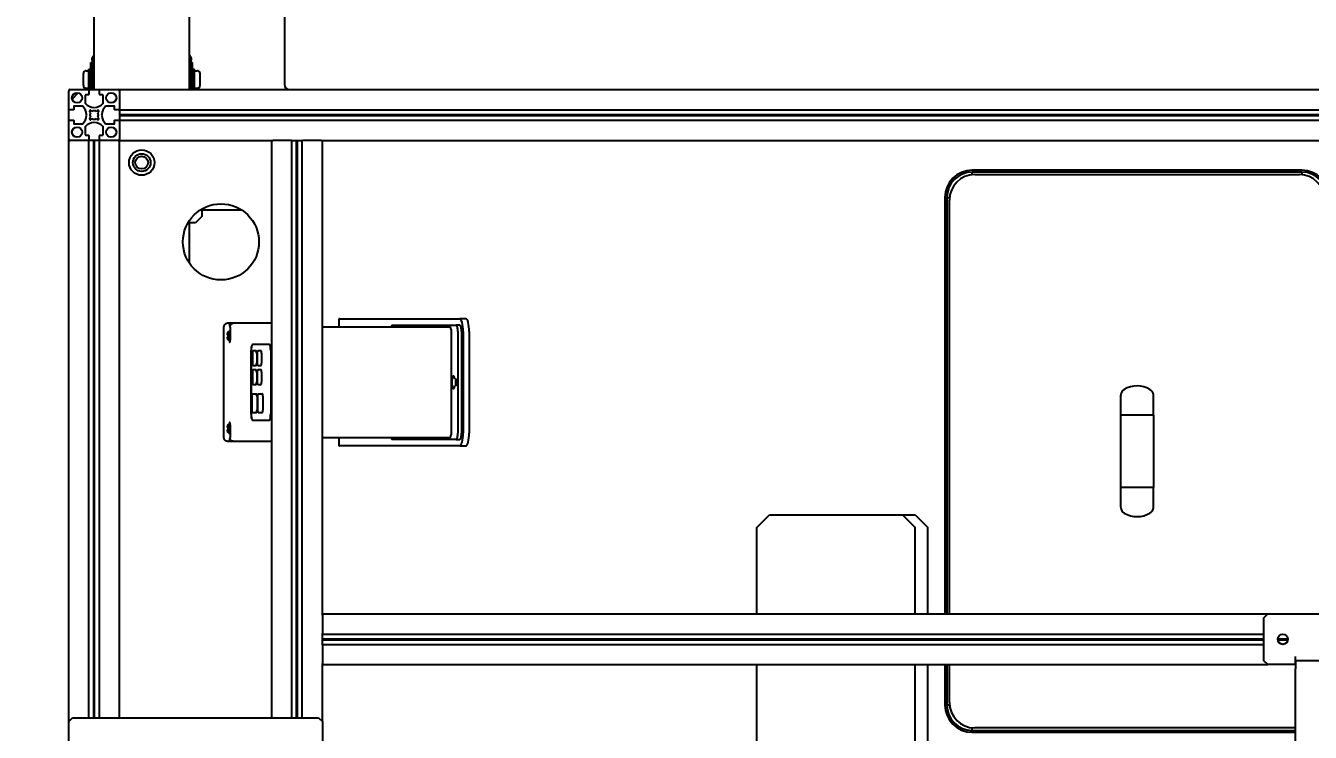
# Model space of a CAD drawing. Header units: millimetres. Extents: x 0 to 7722, y 0 to 5460.
# Drawn here: x 966 to 1980, y 4022 to 4579 of the extents above; entities that cross this region are included whole.
import ezdxf

# ---------------------------------------------------------------- set-up
doc = ezdxf.new("R2010")
doc.units = ezdxf.units.MM
doc.header["$LTSCALE"] = 5
doc.layers.get('0').update_dxf_attribs({"linetype": 'CONTINUOUS'})
doc.layers.get('Defpoints').update_dxf_attribs({"linetype": 'CONTINUOUS'})
doc.styles.add('DIM', font='romans.shx', dxfattribs={"width": 0.85})
doc.dimstyles.new('KOCPSM$0', dxfattribs={"dimtxt": 3, "dimasz": 2.5, "dimexe": 0.8, "dimexo": 0.8, "dimgap": 0.8, "dimtad": 1, "dimdsep": 46, "dimtxsty": 'DIM', "dimblk": 'CLOSEDBLANK', "dimcen": 0, "dimclrd": 4, "dimclre": 4, "dimclrt": 7, "dimazin": 2, "dimtfac": 1, "dimtmove": 0, "dimatfit": 3, "dimldrblk": 'CLOSEDBLANK', "dimfxl": 1, "dimarcsym": 0})

# ---------------------------------------------------------------- blocks, each defined once
blk = doc.blocks.new('_ClosedBlank')
at = {"color": 0, "linetype": 'ByBlock', "lineweight": -2}
for p, q in [((-1, 0.167), (0, 0)), ((-1, 0.167), (-1, -0.167)), ((0, 0), (-1, -0.167))]:
    blk.add_line(p, q, dxfattribs=at)
blk = doc.blocks.new('*D10')
at = {"color": 4, "linetype": 'ByBlock', "lineweight": -2, "transparency": 16777216}
for p, q in [((605.4, 4029.2), (605.4, 5055)), ((2190.4, 4539.5), (2190.4, 5055)), ((642.9, 5043), (2152.9, 5043))]:
    blk.add_line(p, q, dxfattribs=at)
at = {"layer": 'Defpoints', "color": 0, "transparency": 16777216}
for p in [(2190.4, 5043), (2190.4, 4527.5), (605.4, 4017.2)]:
    blk.add_point(p, dxfattribs=at)
at = {"color": 4, "lineweight": -2, "transparency": 16777216, "xscale": 37.5, "yscale": 37.5, "zscale": 37.5, "rotation": 180}
blk.add_blockref('_ClosedBlank', (605.4, 5043), dxfattribs=at)
at = {"color": 4, "lineweight": -2, "transparency": 16777216, "xscale": 37.5, "yscale": 37.5, "zscale": 37.5}
blk.add_blockref('_ClosedBlank', (2190.4, 5043), dxfattribs=at)
at = {"color": 7, "transparency": 16777216, "insert": (1397.9, 5077.5), "char_height": 45, "attachment_point": 5, "style": 'DIM'}
blk.add_mtext('1585', dxfattribs=at)

msp = doc.modelspace()

# ---------------------------------------------------------------- linework, layer by layer
for p, q in [((1170.431, 4844.483), (1170.431, 4532.483)), ((1020.431, 4528.483), (1020.431, 4808.483)), ((1095.431, 4733.483), (1095.431, 4528.483)), ((1017.931, 4528.483), (1017.931, 4549.983)), ((1017.931, 4549.983), (1018.931, 4549.983)), ((1018.931, 4551.603), (1018.931, 4553.483)), ((1018.931, 4551.603), (1018.931, 4528.483)), ((1096.931, 4553.483), (1096.931, 4551.603)), ((1096.931, 4528.483), (1096.931, 4551.603)), ((1096.931, 4549.983), (1097.931, 4549.983)), ((1097.931, 4528.483), (1097.931, 4549.983)), ((1011.931, 4531.883), (1011.931, 4541.083)), ((1014.231, 4543.383), (1016.331, 4543.383)), ((1016.331, 4528.483), (1016.331, 4544.733)), ((1016.331, 4544.733), (1017.931, 4544.733)), ((1097.931, 4544.733), (1099.531, 4544.733)), ((1099.531, 4528.483), (1099.531, 4544.733)), ((1099.531, 4543.383), (1101.631, 4543.383)), ((1103.931, 4531.883), (1103.931, 4541.083)), ((1014.231, 4529.583), (1016.331, 4529.583)), ((1099.531, 4529.583), (1101.631, 4529.583)), ((1000.431, 4512.933), (1000.431, 4527.483)), ((1001.431, 4528.483), (1015.981, 4528.483)), ((1003.033, 4521.085), (1007.829, 4525.881)), ((1013.431, 4524.183), (1013.431, 4517.678)), ((1015.981, 4524.483), (1013.731, 4524.483)), ((1015.981, 4528.483), (1024.881, 4528.483)), ((1016.281, 4528.183), (1016.281, 4524.783)), ((1024.581, 4524.783), (1024.581, 4528.183)), ((1024.881, 4528.483), (1039.431, 4528.483)), ((1027.131, 4524.483), (1024.881, 4524.483)), ((1027.431, 4517.678), (1027.431, 4524.183)), ((1039.431, 4528.483), (1040.431, 4528.483)), ((1040.431, 4528.483), (2150.431, 4528.483)), ((1040.431, 4527.483), (1040.431, 4528.483)), ((1040.431, 4527.483), (1040.431, 4512.933)), ((1040.431, 4527.483), (1040.431, 4512.933)), ((1000.431, 4504.033), (1000.431, 4512.933)), ((1004.131, 4512.633), (1000.731, 4512.633)), ((1004.431, 4515.183), (1004.431, 4512.933)), ((1011.236, 4515.483), (1004.731, 4515.483)), ((1014.731, 4508.483), (1014.426, 4508.788)), ((1014.426, 4508.178), (1014.731, 4508.483)), ((1017.558, 4510.302), (1016.666, 4511.192)), ((1017.723, 4512.249), (1018.612, 4511.356)), ((1020.126, 4514.488), (1020.431, 4514.183)), ((1020.431, 4514.183), (1020.736, 4514.488)), ((1022.25, 4511.356), (1023.14, 4512.249)), ((1024.196, 4511.192), (1023.304, 4510.302)), ((1026.436, 4508.788), (1026.131, 4508.483)), ((1026.131, 4508.483), (1026.436, 4508.178)), ((1036.131, 4515.483), (1029.626, 4515.483)), ((1036.431, 4512.933), (1036.431, 4515.183)), ((1040.131, 4512.633), (1036.731, 4512.633)), ((1040.431, 4512.633), (1040.431, 4512.933)), ((1040.431, 4512.633), (1040.431, 4508.788)), ((1040.431, 4512.633), (2150.431, 4512.633)), ((1040.431, 4508.788), (2150.431, 4508.788)), ((1040.431, 4508.788), (1040.431, 4508.483)), ((1040.431, 4508.483), (2150.431, 4508.483)), ((1040.431, 4508.483), (1040.431, 4508.178)), ((1000.431, 4489.483), (1000.431, 4504.033)), ((1000.731, 4504.333), (1004.131, 4504.333)), ((1004.431, 4504.033), (1004.431, 4501.783)), ((1004.731, 4501.483), (1011.236, 4501.483)), ((1013.431, 4499.288), (1013.431, 4492.783)), ((1016.666, 4505.775), (1017.558, 4506.665)), ((1018.612, 4505.61), (1017.723, 4504.718)), ((1020.431, 4502.783), (1020.126, 4502.478)), ((1020.736, 4502.478), (1020.431, 4502.783)), ((1023.14, 4504.718), (1022.25, 4505.61)), ((1023.304, 4506.665), (1024.196, 4505.775)), ((1027.431, 4492.783), (1027.431, 4499.288)), ((1029.626, 4501.483), (1036.131, 4501.483)), ((1036.431, 4501.783), (1036.431, 4504.033)), ((1036.731, 4504.333), (1040.131, 4504.333)), ((1040.431, 4508.178), (2150.431, 4508.178)), ((1040.431, 4508.178), (1040.431, 4504.333)), ((1040.431, 4504.333), (2150.431, 4504.333)), ((1040.431, 4504.033), (1040.431, 4504.333)), ((1040.431, 4504.033), (1040.431, 4489.483)), ((1040.431, 4504.033), (1040.431, 4489.483)), ((1000.431, 4488.483), (1000.431, 4489.483)), ((1000.431, 4488.483), (1001.431, 4488.483)), ((1000.431, 4030.483), (1000.431, 4488.483)), ((1015.981, 4488.483), (1001.431, 4488.483)), ((1015.981, 4488.483), (1001.431, 4488.483)), ((1013.731, 4492.483), (1015.981, 4492.483)), ((1015.981, 4488.483), (1016.281, 4488.483)), ((1016.281, 4492.183), (1016.281, 4488.783)), ((1020.126, 4488.483), (1016.281, 4488.483)), ((1016.281, 4033.483), (1016.281, 4488.483)), ((1020.431, 4488.483), (1020.126, 4488.483)), ((1020.126, 4033.483), (1020.126, 4488.483)), ((1020.736, 4488.483), (1020.431, 4488.483)), ((1020.431, 4033.483), (1020.431, 4488.483)), ((1024.581, 4488.483), (1020.736, 4488.483)), ((1020.736, 4033.483), (1020.736, 4488.483)), ((1024.581, 4488.783), (1024.581, 4492.183)), ((1024.581, 4488.483), (1024.881, 4488.483)), ((1024.581, 4033.483), (1024.581, 4488.483)), ((1024.881, 4492.483), (1027.131, 4492.483)), ((1039.431, 4488.483), (1024.881, 4488.483)), ((1039.431, 4488.483), (1024.881, 4488.483)), ((1039.431, 4488.483), (1040.431, 4488.483)), ((1040.431, 4488.483), (1040.431, 4489.483)), ((1040.431, 4488.483), (1160.431, 4488.483)), ((1040.431, 4033.483), (1040.431, 4488.483)), ((1160.431, 4488.483), (1161.431, 4488.483)), ((1160.431, 4033.483), (1160.431, 4488.483)), ((1175.981, 4488.483), (1161.431, 4488.483)), ((1175.981, 4488.483), (1176.281, 4488.483)), ((1176.281, 4488.483), (1184.581, 4488.483)), ((1176.281, 4033.483), (1176.281, 4488.483)), ((1180.126, 4033.483), (1180.126, 4488.483)), ((1180.431, 4033.483), (1180.431, 4488.483)), ((1180.736, 4033.483), (1180.736, 4488.483)), ((1184.581, 4488.483), (1184.881, 4488.483)), ((1184.581, 4033.483), (1184.581, 4488.483)), ((1199.431, 4488.483), (1184.881, 4488.483)), ((1199.431, 4488.483), (1200.431, 4488.483)), ((1200.431, 4488.483), (2150.431, 4488.483)), ((1200.431, 4115.283), (1200.431, 4488.483)), ((1972.931, 4464.983), (1712.931, 4464.983)), ((1712.931, 4461.383), (1712.931, 4463.483)), ((1972.931, 4463.483), (1712.931, 4463.483)), ((1714.931, 4461.483), (1970.931, 4461.483)), ((1972.931, 4463.483), (1972.931, 4461.383)), ((1691.431, 4443.483), (1691.431, 4115.283)), ((1692.931, 4443.483), (1695.031, 4443.483)), ((1692.931, 4443.483), (1692.931, 4115.283)), ((1694.931, 4115.283), (1694.931, 4441.483)), ((1105.431, 4428.483), (1100.431, 4423.483)), ((1105.431, 4434.464), (1105.431, 4428.483)), ((1137.014, 4433.483), (1105.431, 4433.483)), ((1100.431, 4423.483), (1094.45, 4423.483)), ((1095.431, 4423.483), (1095.431, 4391.9)), ((1213.804, 4347.823), (1213.463, 4347.823)), ((1213.463, 4347.823), (1213.463, 4341.323)), ((1213.804, 4347.823), (1308.782, 4347.823)), ((1313.612, 4347.823), (1308.782, 4347.823)), ((1122.576, 4256.323), (1122.576, 4339.323)), ((1125.87, 4344.323), (1125.352, 4344.323)), ((1125.814, 4335.073), (1125.814, 4336.177)), ((1126.836, 4344.323), (1125.87, 4344.323)), ((1126.203, 4336.177), (1126.203, 4335.073)), ((1126.78, 4337.979), (1126.78, 4337.666)), ((1130.011, 4344.323), (1126.836, 4344.323)), ((1127.612, 4341.323), (1127.612, 4338.298)), ((1127.752, 4341.323), (1127.752, 4334.323)), ((1160.431, 4344.323), (1130.011, 4344.323)), ((1301.355, 4341.323), (1200.431, 4341.323)), ((1255.544, 4342.823), (1306.014, 4342.823)), ((1301.873, 4339.323), (1301.873, 4256.323)), ((1308.912, 4342.823), (1306.014, 4342.823)), ((1307.308, 4337.823), (1307.308, 4257.823)), ((1310.206, 4337.823), (1310.206, 4257.823)), ((1311.37, 4337.823), (1311.37, 4257.823)), ((1316.2, 4337.823), (1316.2, 4257.823)), ((1125.529, 4335.073), (1125.814, 4335.073)), ((1125.814, 4333.573), (1125.529, 4333.573)), ((1125.814, 4335.073), (1126.203, 4335.073)), ((1125.814, 4333.573), (1126.203, 4333.573)), ((1125.814, 4332.469), (1125.814, 4333.573)), ((1126.203, 4335.073), (1126.488, 4335.073)), ((1126.488, 4333.573), (1126.203, 4333.573)), ((1126.203, 4333.573), (1126.203, 4332.469)), ((1126.78, 4330.98), (1126.78, 4330.667)), ((1145.42, 4327.823), (1158.361, 4327.823)), ((1144.126, 4272.823), (1144.126, 4322.823)), ((1144.223, 4322.823), (1144.223, 4272.823)), ((1145.443, 4312.823), (1145.443, 4320.823)), ((1146.034, 4322.823), (1148.105, 4322.823)), ((1148.622, 4320.823), (1148.622, 4312.823)), ((1149.325, 4312.823), (1149.325, 4320.823)), ((1149.917, 4322.823), (1151.987, 4322.823)), ((1152.505, 4320.823), (1152.505, 4312.823)), ((1159.655, 4322.823), (1159.655, 4272.823)), ((1145.443, 4297.823), (1145.443, 4305.823)), ((1148.105, 4310.823), (1146.034, 4310.823)), ((1146.034, 4307.823), (1148.105, 4307.823)), ((1148.622, 4305.823), (1148.622, 4297.823)), ((1149.325, 4297.823), (1149.325, 4305.823)), ((1151.987, 4310.823), (1149.917, 4310.823)), ((1149.917, 4307.823), (1151.987, 4307.823)), ((1152.505, 4305.823), (1152.505, 4297.823)), ((1148.105, 4295.823), (1146.034, 4295.823)), ((1151.987, 4295.823), (1149.917, 4295.823)), ((1304.935, 4300.323), (1305.885, 4300.323)), ((1144.925, 4275.823), (1144.925, 4286.823)), ((1145.517, 4288.823), (1148.364, 4288.823)), ((1148.881, 4286.823), (1148.881, 4275.823)), ((1149.584, 4275.823), (1149.584, 4286.823)), ((1150.175, 4288.823), (1153.022, 4288.823)), ((1153.54, 4286.823), (1153.54, 4275.823)), ((1305.885, 4295.323), (1304.935, 4295.323)), ((1829.932, 4286.483), (1829.932, 4271.983)), ((1855.93, 4271.983), (1855.93, 4286.483)), ((1158.361, 4267.823), (1145.42, 4267.823)), ((1148.364, 4273.823), (1145.517, 4273.823)), ((1153.022, 4273.823), (1150.175, 4273.823)), ((1830.013, 4271.983), (1829.931, 4271.983)), ((1829.931, 4271.983), (1829.931, 4214.983)), ((1832.739, 4271.983), (1830.013, 4271.983)), ((1853.123, 4271.983), (1832.739, 4271.983)), ((1855.849, 4271.983), (1853.123, 4271.983)), ((1855.931, 4271.983), (1855.849, 4271.983)), ((1855.931, 4271.983), (1855.931, 4214.983)), ((1125.529, 4262.073), (1125.814, 4262.073)), ((1125.814, 4260.573), (1125.529, 4260.573)), ((1125.814, 4262.073), (1125.814, 4263.177)), ((1125.814, 4262.073), (1126.203, 4262.073)), ((1125.814, 4260.573), (1126.203, 4260.573)), ((1125.814, 4259.469), (1125.814, 4260.573)), ((1126.203, 4263.177), (1126.203, 4262.073)), ((1126.203, 4262.073), (1126.488, 4262.073)), ((1126.488, 4260.573), (1126.203, 4260.573)), ((1126.203, 4260.573), (1126.203, 4259.469)), ((1126.78, 4264.979), (1126.78, 4264.666)), ((1126.78, 4257.98), (1126.78, 4257.667)), ((1127.612, 4257.348), (1127.612, 4254.323)), ((1127.752, 4261.323), (1127.752, 4254.323)), ((1125.352, 4251.323), (1125.87, 4251.323)), ((1125.87, 4251.323), (1126.836, 4251.323)), ((1126.836, 4251.323), (1130.011, 4251.323)), ((1130.011, 4251.323), (1160.431, 4251.323)), ((1200.431, 4254.323), (1301.355, 4254.323)), ((1213.463, 4254.323), (1213.463, 4247.823)), ((1213.463, 4247.823), (1213.804, 4247.823)), ((1308.782, 4247.823), (1213.804, 4247.823)), ((1306.014, 4252.823), (1255.544, 4252.823)), ((1306.014, 4252.823), (1308.912, 4252.823)), ((1308.782, 4247.823), (1313.612, 4247.823)), ((1830.013, 4214.983), (1829.931, 4214.983)), ((1829.932, 4214.983), (1829.932, 4200.483)), ((1832.739, 4214.983), (1830.013, 4214.983)), ((1853.123, 4214.983), (1832.739, 4214.983)), ((1855.849, 4214.983), (1853.123, 4214.983)), ((1855.931, 4214.983), (1855.849, 4214.983)), ((1855.93, 4200.483), (1855.93, 4214.983)), ((1542.931, 4183.483), (1552.931, 4193.483)), ((1552.931, 4193.483), (1657.931, 4193.483)), ((1657.931, 4193.483), (1667.931, 4183.483)), ((1657.931, 4193.483), (1667.931, 4193.483)), ((1667.931, 4193.483), (1677.931, 4183.483)), ((1542.931, 4115.283), (1542.931, 4183.483)), ((1667.931, 4115.283), (1667.931, 4183.483)), ((1677.931, 4115.283), (1677.931, 4183.483)), ((1200.431, 4115.283), (1945.931, 4115.283)), ((1200.431, 4114.283), (1200.431, 4115.283)), ((1200.431, 4114.283), (1200.431, 4099.733)), ((1942.931, 4112.283), (1945.931, 4115.283)), ((1945.931, 4115.283), (2039.931, 4115.283)), ((1942.931, 4078.283), (1942.931, 4112.283)), ((1200.431, 4099.433), (1200.431, 4099.733)), ((1200.431, 4091.133), (1200.431, 4099.433)), ((1200.431, 4099.433), (1942.931, 4099.433)), ((1200.431, 4095.588), (1942.931, 4095.588)), ((1200.431, 4095.283), (1942.931, 4095.283)), ((1200.431, 4094.978), (1942.931, 4094.978)), ((1953.931, 4095.283), (1961.931, 4095.283)), ((1953.943, 4095.588), (1961.919, 4095.588)), ((1953.943, 4094.978), (1961.919, 4094.978)), ((1200.431, 4091.133), (1942.931, 4091.133)), ((1200.431, 4090.833), (1200.431, 4091.133)), ((1200.431, 4090.833), (1200.431, 4076.283)), ((1200.431, 4075.283), (1200.431, 4076.283)), ((1200.431, 4030.483), (1200.431, 4075.283)), ((1200.431, 4075.283), (1945.931, 4075.283)), ((1542.931, 3843.483), (1542.931, 4075.283)), ((1667.931, 4013.483), (1667.931, 4075.283)), ((1677.931, 4013.483), (1677.931, 4075.283)), ((1691.431, 4075.283), (1691.431, 4043.483)), ((1692.931, 4075.283), (1692.931, 4043.483)), ((1694.931, 4045.483), (1694.931, 4075.283)), ((1945.931, 4075.283), (1942.931, 4078.283)), ((1967.921, 4075.283), (1945.931, 4075.283)), ((1967.921, 4075.283), (1967.921, 4081.693)), ((1967.921, 4081.693), (1967.931, 4081.693)), ((1967.921, 4075.283), (1967.931, 4075.283)), ((1967.931, 4081.693), (1967.931, 4081.683)), ((1967.931, 4078.483), (1967.931, 4081.683)), ((1967.931, 4078.483), (2017.931, 4078.483)), ((1967.931, 4078.483), (1967.931, 4072.083)), ((1967.931, 3898.483), (1967.931, 4072.083)), ((1695.031, 4043.483), (1692.931, 4043.483)), ((1000.431, 4030.483), (1003.431, 4033.483)), ((1003.431, 4033.483), (1197.431, 4033.483)), ((1197.431, 4033.483), (1200.431, 4030.483)), ((1000.431, 3963.652), (1000.431, 4030.483)), ((1200.431, 4030.483), (1200.431, 3836.483)), ((1712.931, 4023.483), (1712.931, 4025.583)), ((1712.931, 4023.483), (1967.931, 4023.483)), ((1967.931, 4025.483), (1714.931, 4025.483)), ((1712.931, 4021.983), (1967.931, 4021.983))]:
    msp.add_line(p, q)
for centre, radius in [((1006.931, 4521.983), 4), ((1033.931, 4521.983), 4), ((1006.931, 4494.983), 4), ((1033.931, 4494.983), 4), ((1057.931, 4470.983), 10), ((1057.931, 4470.983), 7), ((1057.931, 4470.983), 5.053), ((1120.431, 4408.483), 30), ((1957.931, 4095.283), 4)]:
    msp.add_circle(centre, radius)
for centre, radius, start, end in [((1020.931, 4553.483), 2, 104.477512, 180), ((1094.931, 4553.483), 2, 0, 75.522488), ((1014.231, 4541.083), 2.3, 90, 180), ((1101.631, 4541.083), 2.3, 0, 90), ((1014.231, 4531.883), 2.3, 180, 270), ((1101.631, 4531.883), 2.3, 270, 0), ((1174.431, 4532.483), 4, 180, 270), ((1001.431, 4527.483), 1, 90, 180), ((1013.731, 4524.183), 0.3, 90, 180), ((1015.981, 4528.183), 0.3, 0, 90), ((1015.981, 4524.783), 0.3, 270, 0), ((1024.881, 4528.183), 0.3, 90, 180), ((1024.881, 4524.783), 0.3, 180, 270), ((1027.131, 4524.183), 0.3, 0, 90), ((1039.431, 4527.483), 1, 0, 90), ((1000.731, 4512.933), 0.3, 180, 270), ((1004.131, 4512.933), 0.3, 270, 0), ((1004.731, 4515.183), 0.3, 90, 180), ((1011.236, 4515.183), 0.3, 46.740794, 90), ((1004.931, 4508.483), 9.5, 1.839172, 46.740794), ((1013.731, 4517.678), 0.3, 180, 223.259206), ((1020.431, 4523.983), 9.5, 223.259206, 268.160828), ((1016.877, 4511.404), 0.3, 140.581313, 225.089256), ((1020.431, 4508.483), 4.9, 129.418687, 140.581313), ((1020.431, 4508.483), 3.4, 147.664541, 212.335459), ((1017.51, 4512.037), 0.3, 44.910744, 129.418687), ((1020.431, 4508.483), 3.4, 57.664541, 122.335459), ((1020.431, 4523.983), 9.5, 271.839172, 316.740794), ((1023.352, 4512.037), 0.3, 50.581313, 135.089256), ((1020.431, 4508.483), 3.4, 327.664541, 32.335459), ((1020.431, 4508.483), 4.9, 39.418687, 50.581313), ((1023.985, 4511.404), 0.3, 314.910744, 39.418687), ((1035.931, 4508.483), 9.5, 133.259206, 178.160828), ((1027.131, 4517.678), 0.3, 316.740794, 0), ((1029.626, 4515.183), 0.3, 90, 133.259206), ((1036.131, 4515.183), 0.3, 0, 90), ((1036.731, 4512.933), 0.3, 180, 270), ((1040.131, 4512.933), 0.3, 270, 0), ((1000.731, 4504.033), 0.3, 90, 180), ((1004.131, 4504.033), 0.3, 0, 90), ((1004.731, 4501.783), 0.3, 180, 270), ((1011.236, 4501.783), 0.3, 270, 313.259206), ((1004.931, 4508.483), 9.5, 313.259206, 358.160828), ((1013.731, 4499.288), 0.3, 136.740794, 180), ((1020.431, 4492.983), 9.5, 91.839172, 136.740794), ((1016.877, 4505.562), 0.3, 134.910744, 219.418687), ((1020.431, 4508.483), 4.9, 219.418687, 230.581313), ((1017.51, 4504.929), 0.3, 230.581313, 315.089256), ((1020.431, 4508.483), 3.4, 237.664541, 302.335459), ((1020.431, 4492.983), 9.5, 43.259206, 88.160828), ((1023.352, 4504.929), 0.3, 224.910744, 309.418687), ((1020.431, 4508.483), 4.9, 309.418687, 320.581313), ((1023.985, 4505.562), 0.3, 320.581313, 45.089256), ((1035.931, 4508.483), 9.5, 181.839172, 226.740794), ((1027.131, 4499.288), 0.3, 0, 43.259206), ((1029.626, 4501.783), 0.3, 226.740794, 270), ((1036.131, 4501.783), 0.3, 270, 0), ((1036.731, 4504.033), 0.3, 90, 180), ((1040.131, 4504.033), 0.3, 0, 90), ((1001.431, 4489.483), 1, 180, 270), ((1013.731, 4492.783), 0.3, 180, 270), ((1015.981, 4492.183), 0.3, 0, 90), ((1015.981, 4488.783), 0.3, 270, 0), ((1024.881, 4492.183), 0.3, 90, 180), ((1024.881, 4488.783), 0.3, 180, 270), ((1027.131, 4492.783), 0.3, 270, 0), ((1039.431, 4489.483), 1, 270, 0), ((1712.931, 4443.483), 21.5, 90, 180), ((1712.931, 4443.483), 20, 90, 180), ((1714.931, 4441.483), 20, 90, 180), ((1970.931, 4441.483), 20, 0, 90), ((1972.931, 4443.483), 21.5, 0, 90), ((1972.931, 4443.483), 20, 0, 90), ((1842.931, 4286.483), 13, 173.551217, 180.710671), ((1842.931, 4286.483), 12.999, 173.556558, 180), ((1835.644, 4287.307), 5.667, 120.837039, 173.551217), ((1835.645, 4287.306), 5.667, 120.837689, 173.556556), ((1842.931, 4275.101), 19.882, 59.162961, 120.837039), ((1842.931, 4275.102), 19.88, 59.162311, 120.837689), ((1850.217, 4287.306), 5.667, 6.443441, 59.162311), ((1850.218, 4287.307), 5.667, 6.448783, 59.162961), ((1842.931, 4286.483), 12.999, 0, 6.443441), ((1842.931, 4286.483), 13, 359.289329, 6.448783), ((1842.931, 4200.483), 13, 179.289329, 186.448783), ((1842.931, 4200.483), 12.999, 180, 186.443441), ((1835.644, 4199.659), 5.667, 186.448783, 239.162961), ((1835.645, 4199.66), 5.667, 186.443441, 239.162311), ((1842.931, 4211.865), 19.882, 239.162961, 300.837039), ((1842.931, 4211.864), 19.88, 239.162311, 300.837689), ((1850.217, 4199.66), 5.667, 300.837689, 353.556556), ((1850.218, 4199.659), 5.667, 300.837039, 353.551217), ((1842.931, 4200.483), 12.999, 353.556558, 0), ((1842.931, 4200.483), 13, 353.551217, 0.710671), ((1712.931, 4043.483), 21.5, 180, 270), ((1712.931, 4043.483), 20, 180, 270), ((1714.931, 4045.483), 20, 180, 270)]:
    msp.add_arc(centre, radius, start, end)
for centre, major_axis, start_param, end_param in [((1308.782, 4337.823), (0, 10), 4.71238898, 6.28318531), ((1313.612, 4337.823), (0, 10), 4.71238898, 6.28318531), ((1126.975, 4334.323), (0, 3.732), 6.08084556, 6.48552506), ((1126.836, 4341.323), (0, 3), 4.71238898, 6.28318531), ((1255.544, 4337.823), (0, 5), 0, 0.79539883), ((1301.355, 4339.323), (0, 2), 4.71238898, 6.28318531), ((1306.014, 4337.823), (0, 5), 4.71238898, 6.28318531), ((1308.912, 4337.823), (0, 5), 4.71238898, 6.28318531), ((1126.975, 4334.323), (0, 3.732), 1.36845658, 1.77313608), ((1126.975, 4334.323), (0, -3.732), 6.08084556, 6.48552506), ((1145.42, 4322.823), (0, 5), 0, 1.57079633), ((1145.517, 4322.823), (0, 5), 0, 1.57079633), ((1158.361, 4322.823), (0, 5), 4.71238898, 6.28318531), ((1148.105, 4320.823), (0, 2), 4.71238898, 6.28318531), ((1151.987, 4320.823), (0, 2), 4.71238898, 6.28318531), ((1148.105, 4312.823), (0, -2), 0, 1.57079633), ((1148.105, 4305.823), (0, 2), 4.71238898, 6.28318531), ((1151.987, 4312.823), (0, -2), 0, 1.57079633), ((1151.987, 4305.823), (0, 2), 4.71238898, 6.28318531), ((1148.105, 4297.823), (0, -2), 0, 1.57079633), ((1151.987, 4297.823), (0, -2), 0, 1.57079633), ((1303.814, 4297.823), (0, -5), 2.0943951, 7.33038286), ((1306.712, 4297.823), (0, -5), 4.1887902, 5.23598776), ((1305.885, 4297.823), (0, 2.5), 3.14159265, 6.28318531), ((1148.364, 4286.823), (0, 2), 4.71238898, 6.28318531), ((1153.022, 4286.823), (0, 2), 4.71238898, 6.28318531), ((1148.364, 4275.823), (0, -2), 0, 1.57079633), ((1153.022, 4275.823), (0, -2), 0, 1.57079633), ((1145.42, 4272.823), (0, -5), 4.71238898, 6.28318531), ((1145.517, 4272.823), (0, -5), 4.71238898, 6.28318531), ((1158.361, 4272.823), (0, -5), 0, 1.57079633), ((1126.975, 4261.323), (0, 3.732), 1.36845658, 1.77313608), ((1126.975, 4261.323), (0, 3.732), 6.08084556, 6.48552506), ((1126.975, 4261.323), (0, -3.732), 6.08084556, 6.48552506), ((1301.355, 4256.323), (0, -2), 0, 1.57079633), ((1306.014, 4257.823), (0, -5), 0, 1.57079633), ((1308.782, 4257.823), (0, -10), 0, 1.57079633), ((1308.912, 4257.823), (0, -5), 0, 1.57079633), ((1313.612, 4257.823), (0, -10), 0, 1.57079633), ((1126.836, 4254.323), (0, -3), 0, 1.57079633), ((1255.544, 4257.823), (0, -5), 5.48778648, 6.28318531)]:
    msp.add_ellipse(centre, major_axis=major_axis, ratio=0.25881905, start_param=start_param, end_param=end_param)
for points, knots in [([(1018.931, 4551.603), (1018.931, 4551.836), (1018.986, 4552.067), (1019.092, 4552.282), (1019.194, 4552.489), (1019.342, 4552.677), (1019.527, 4552.835), (1019.713, 4552.992), (1019.932, 4553.117), (1020.173, 4553.203), (1020.257, 4553.232), (1020.343, 4553.257), (1020.431, 4553.277)], [-0.000828081, -0.000828081, -0.000828081, -0.000828081, 0.080223324, 0.080223324, 0.080223324, 0.158417822, 0.158417822, 0.158417822, 0.236509693, 0.236509693, 0.236509693, 0.263833857, 0.263833857, 0.263833857, 0.263833857]), ([(1096.931, 4551.603), (1096.931, 4551.836), (1096.876, 4552.067), (1096.771, 4552.282), (1096.668, 4552.489), (1096.52, 4552.677), (1096.335, 4552.835), (1096.149, 4552.992), (1095.93, 4553.117), (1095.689, 4553.203), (1095.605, 4553.232), (1095.519, 4553.257), (1095.431, 4553.277)], [-0.315360779, -0.315360779, -0.315360779, -0.315360779, -0.234314128, -0.234314128, -0.234314128, -0.156124217, -0.156124217, -0.156124217, -0.078036926, -0.078036926, -0.078036926, -0.050714365, -0.050714365, -0.050714365, -0.050714365]), ([(1122.576, 4339.323), (1122.576, 4339.691), (1122.591, 4340.06), (1122.651, 4340.776), (1122.696, 4341.123), (1122.821, 4341.789), (1122.899, 4342.105), (1123.124, 4342.737), (1123.254, 4343.054), (1123.64, 4343.538), (1123.751, 4343.659), (1124.094, 4343.949), (1124.366, 4344.124), (1124.912, 4344.288), (1125.132, 4344.323), (1125.352, 4344.323)], [1.57079633, 1.57079633, 1.57079633, 1.57079633, 1.88495559, 1.88495559, 2.19911486, 2.19911486, 2.51327412, 2.51327412, 2.82743339, 2.82743339, 2.92584447, 2.92584447, 3.06376788, 3.06376788, 3.14159265, 3.14159265, 3.14159265, 3.14159265]), ([(1125.452, 4335.073), (1125.466, 4335.248), (1125.485, 4335.42), (1125.535, 4335.76), (1125.565, 4335.927), (1125.641, 4336.259), (1125.686, 4336.424), (1125.806, 4336.766), (1125.879, 4336.943), (1126.108, 4337.342), (1126.259, 4337.573), (1126.555, 4337.818)], [1.87053185, 1.87053185, 1.87053185, 1.87053185, 2.08246834, 2.08246834, 2.29440483, 2.29440483, 2.50634132, 2.50634132, 2.71827781, 2.71827781, 2.9302143, 2.9302143, 2.9302143, 2.9302143]), ([(1125.814, 4336.177), (1125.814, 4336.442), (1125.871, 4336.755), (1126.059, 4337.233), (1126.219, 4337.485), (1126.499, 4337.778), (1126.636, 4337.891), (1126.78, 4337.979)], [0.18061054, 0.18061054, 0.18061054, 0.18061054, 0.260102065, 0.260102065, 0.335591185, 0.335591185, 0.38370967, 0.38370967, 0.38370967, 0.38370967]), ([(1127.169, 4337.979), (1127.024, 4337.891), (1126.887, 4337.778), (1126.607, 4337.485), (1126.447, 4337.233), (1126.259, 4336.755), (1126.203, 4336.442), (1126.203, 4336.177)], [1.547936889, 1.547936889, 1.547936889, 1.547936889, 1.596055374, 1.596055374, 1.671544494, 1.671544494, 1.751036019, 1.751036019, 1.751036019, 1.751036019]), ([(1126.825, 4338.01), (1126.882, 4338.044), (1126.942, 4338.078), (1127.072, 4338.14), (1127.14, 4338.169), (1127.285, 4338.222), (1127.362, 4338.245), (1127.52, 4338.283), (1127.602, 4338.298), (1127.708, 4338.31), (1127.73, 4338.313), (1127.752, 4338.315)], [2.986268318, 2.986268318, 2.986268318, 2.986268318, 3.017333185, 3.017333185, 3.048398052, 3.048398052, 3.079462919, 3.079462919, 3.110527786, 3.110527786, 3.118678653, 3.118678653, 3.118678653, 3.118678653]), ([(1127.752, 4341.323), (1127.752, 4341.482), (1127.759, 4341.641), (1127.785, 4341.959), (1127.805, 4342.117), (1127.867, 4342.444), (1127.906, 4342.61), (1128.044, 4342.996), (1128.125, 4343.216), (1128.438, 4343.61), (1128.526, 4343.707), (1128.813, 4343.957), (1129.051, 4344.117), (1129.564, 4344.284), (1129.787, 4344.323), (1130.011, 4344.323)], [1.57079633, 1.57079633, 1.57079633, 1.57079633, 1.88495559, 1.88495559, 2.19911486, 2.19911486, 2.51327412, 2.51327412, 2.82743339, 2.82743339, 2.92032877, 2.92032877, 3.05727102, 3.05727102, 3.14159265, 3.14159265, 3.14159265, 3.14159265]), ([(1126.555, 4330.828), (1126.37, 4330.982), (1126.243, 4331.132), (1125.99, 4331.483), (1125.9, 4331.669), (1125.751, 4332.021), (1125.697, 4332.188), (1125.607, 4332.521), (1125.572, 4332.687), (1125.513, 4333.023), (1125.489, 4333.193), (1125.464, 4333.435), (1125.458, 4333.504), (1125.452, 4333.573)], [0.21137835, 0.21137835, 0.21137835, 0.21137835, 0.34410534, 0.34410534, 0.55103952, 0.55103952, 0.76297601, 0.76297601, 0.9749125, 0.9749125, 1.18684899, 1.18684899, 1.2710608, 1.2710608, 1.2710608, 1.2710608]), ([(1126.78, 4330.667), (1126.636, 4330.755), (1126.499, 4330.868), (1126.219, 4331.161), (1126.059, 4331.413), (1125.871, 4331.891), (1125.814, 4332.204), (1125.814, 4332.469)], [1.547936889, 1.547936889, 1.547936889, 1.547936889, 1.596055374, 1.596055374, 1.671544494, 1.671544494, 1.751036019, 1.751036019, 1.751036019, 1.751036019]), ([(1126.203, 4332.469), (1126.203, 4332.204), (1126.259, 4331.891), (1126.447, 4331.413), (1126.607, 4331.161), (1126.887, 4330.868), (1127.024, 4330.755), (1127.169, 4330.667)], [0.18061054, 0.18061054, 0.18061054, 0.18061054, 0.260102065, 0.260102065, 0.335591185, 0.335591185, 0.38370967, 0.38370967, 0.38370967, 0.38370967]), ([(1126.488, 4335.073), (1126.557, 4335.073), (1126.694, 4335.073), (1127.007, 4335.073), (1127.232, 4335.073), (1127.541, 4335.073), (1127.644, 4335.073), (1127.752, 4335.073)], [0.18061054, 0.18061054, 0.18061054, 0.18061054, 0.260102065, 0.260102065, 0.335591185, 0.335591185, 0.367412259, 0.367412259, 0.367412259, 0.367412259]), ([(1127.741, 4333.573), (1127.637, 4333.573), (1127.538, 4333.573), (1127.232, 4333.573), (1127.007, 4333.573), (1126.694, 4333.573), (1126.557, 4333.573), (1126.488, 4333.573)], [1.565341683, 1.565341683, 1.565341683, 1.565341683, 1.596055374, 1.596055374, 1.671544494, 1.671544494, 1.751036019, 1.751036019, 1.751036019, 1.751036019]), ([(1127.404, 4330.391), (1127.338, 4330.409), (1127.274, 4330.428), (1127.14, 4330.477), (1127.072, 4330.506), (1126.942, 4330.568), (1126.882, 4330.602), (1126.825, 4330.636)], [0.0669741153, 0.0669741153, 0.0669741153, 0.0669741153, 0.0931946013, 0.0931946013, 0.1242594684, 0.1242594684, 0.1553243355, 0.1553243355, 0.1553243355, 0.1553243355]), ([(1127.752, 4334.323), (1127.752, 4333.68), (1127.727, 4333.036), (1127.631, 4331.828), (1127.561, 4331.263), (1127.393, 4330.296), (1127.296, 4329.886), (1127.117, 4329.298), (1127.032, 4329.094), (1126.95, 4328.933), (1126.93, 4328.904), (1126.93, 4328.904)], [4.71238898, 4.71238898, 4.71238898, 4.71238898, 5.01014938, 5.01014938, 5.30337756, 5.30337756, 5.57951278, 5.57951278, 5.81567991, 5.81567991, 5.93403754, 5.93403754, 5.93403754, 5.93403754]), ([(1145.443, 4320.823), (1145.443, 4321.025), (1145.451, 4321.226), (1145.483, 4321.611), (1145.507, 4321.793), (1145.569, 4322.123), (1145.607, 4322.27), (1145.695, 4322.517), (1145.744, 4322.617), (1145.864, 4322.767), (1145.942, 4322.823), (1146.034, 4322.823)], [1.57079633, 1.57079633, 1.57079633, 1.57079633, 1.88495559, 1.88495559, 2.19911486, 2.19911486, 2.51327412, 2.51327412, 2.82743339, 2.82743339, 3.14159265, 3.14159265, 3.14159265, 3.14159265]), ([(1149.325, 4320.823), (1149.325, 4321.025), (1149.333, 4321.226), (1149.365, 4321.611), (1149.389, 4321.793), (1149.451, 4322.123), (1149.489, 4322.27), (1149.577, 4322.517), (1149.627, 4322.617), (1149.746, 4322.767), (1149.825, 4322.823), (1149.917, 4322.823)], [1.57079633, 1.57079633, 1.57079633, 1.57079633, 1.88495559, 1.88495559, 2.19911486, 2.19911486, 2.51327412, 2.51327412, 2.82743339, 2.82743339, 3.14159265, 3.14159265, 3.14159265, 3.14159265]), ([(1146.034, 4310.823), (1145.978, 4310.823), (1145.924, 4310.845), (1145.815, 4310.927), (1145.764, 4311), (1145.668, 4311.193), (1145.624, 4311.319), (1145.55, 4311.612), (1145.519, 4311.78), (1145.472, 4312.142), (1145.456, 4312.337), (1145.444, 4312.631), (1145.443, 4312.727), (1145.443, 4312.823)], [0, 0, 0, 0, 0.19188968, 0.19188968, 0.47901263, 0.47901263, 0.79317189, 0.79317189, 1.10733116, 1.10733116, 1.42149042, 1.42149042, 1.57079633, 1.57079633, 1.57079633, 1.57079633]), ([(1145.443, 4305.823), (1145.443, 4306.025), (1145.451, 4306.226), (1145.483, 4306.611), (1145.507, 4306.793), (1145.569, 4307.123), (1145.607, 4307.27), (1145.695, 4307.517), (1145.744, 4307.617), (1145.864, 4307.767), (1145.942, 4307.823), (1146.034, 4307.823)], [1.57079633, 1.57079633, 1.57079633, 1.57079633, 1.88495559, 1.88495559, 2.19911486, 2.19911486, 2.51327412, 2.51327412, 2.82743339, 2.82743339, 3.14159265, 3.14159265, 3.14159265, 3.14159265]), ([(1149.917, 4310.823), (1149.86, 4310.823), (1149.807, 4310.845), (1149.697, 4310.927), (1149.646, 4311), (1149.55, 4311.193), (1149.507, 4311.319), (1149.432, 4311.612), (1149.401, 4311.78), (1149.354, 4312.142), (1149.338, 4312.337), (1149.327, 4312.631), (1149.325, 4312.727), (1149.325, 4312.823)], [6.28318531, 6.28318531, 6.28318531, 6.28318531, 6.47507499, 6.47507499, 6.76219793, 6.76219793, 7.0763572, 7.0763572, 7.39051646, 7.39051646, 7.70467573, 7.70467573, 7.85398163, 7.85398163, 7.85398163, 7.85398163]), ([(1149.325, 4305.823), (1149.325, 4306.025), (1149.333, 4306.226), (1149.365, 4306.611), (1149.389, 4306.793), (1149.451, 4307.123), (1149.489, 4307.27), (1149.577, 4307.517), (1149.627, 4307.617), (1149.746, 4307.767), (1149.825, 4307.823), (1149.917, 4307.823)], [1.57079633, 1.57079633, 1.57079633, 1.57079633, 1.88495559, 1.88495559, 2.19911486, 2.19911486, 2.51327412, 2.51327412, 2.82743339, 2.82743339, 3.14159265, 3.14159265, 3.14159265, 3.14159265]), ([(1146.034, 4295.823), (1145.978, 4295.823), (1145.924, 4295.845), (1145.815, 4295.927), (1145.764, 4296), (1145.668, 4296.193), (1145.624, 4296.319), (1145.55, 4296.612), (1145.519, 4296.78), (1145.472, 4297.142), (1145.456, 4297.337), (1145.444, 4297.631), (1145.443, 4297.727), (1145.443, 4297.823)], [0, 0, 0, 0, 0.19188968, 0.19188968, 0.47901263, 0.47901263, 0.79317189, 0.79317189, 1.10733116, 1.10733116, 1.42149042, 1.42149042, 1.57079633, 1.57079633, 1.57079633, 1.57079633]), ([(1149.917, 4295.823), (1149.86, 4295.823), (1149.807, 4295.845), (1149.697, 4295.927), (1149.646, 4296), (1149.55, 4296.193), (1149.507, 4296.319), (1149.432, 4296.612), (1149.401, 4296.78), (1149.354, 4297.142), (1149.338, 4297.337), (1149.327, 4297.631), (1149.325, 4297.727), (1149.325, 4297.823)], [0, 0, 0, 0, 0.19188968, 0.19188968, 0.47901263, 0.47901263, 0.79317189, 0.79317189, 1.10733116, 1.10733116, 1.42149042, 1.42149042, 1.57079633, 1.57079633, 1.57079633, 1.57079633]), ([(1144.925, 4286.823), (1144.925, 4287.025), (1144.933, 4287.226), (1144.965, 4287.611), (1144.99, 4287.793), (1145.052, 4288.123), (1145.089, 4288.27), (1145.177, 4288.517), (1145.227, 4288.617), (1145.346, 4288.767), (1145.425, 4288.823), (1145.517, 4288.823)], [1.57079633, 1.57079633, 1.57079633, 1.57079633, 1.88495559, 1.88495559, 2.19911486, 2.19911486, 2.51327412, 2.51327412, 2.82743339, 2.82743339, 3.14159265, 3.14159265, 3.14159265, 3.14159265]), ([(1149.584, 4286.823), (1149.584, 4287.025), (1149.592, 4287.226), (1149.624, 4287.611), (1149.648, 4287.793), (1149.71, 4288.123), (1149.748, 4288.27), (1149.836, 4288.517), (1149.885, 4288.617), (1150.005, 4288.767), (1150.083, 4288.823), (1150.175, 4288.823)], [1.57079633, 1.57079633, 1.57079633, 1.57079633, 1.88495559, 1.88495559, 2.19911486, 2.19911486, 2.51327412, 2.51327412, 2.82743339, 2.82743339, 3.14159265, 3.14159265, 3.14159265, 3.14159265]), ([(1145.517, 4273.823), (1145.46, 4273.823), (1145.407, 4273.845), (1145.297, 4273.927), (1145.246, 4274), (1145.15, 4274.193), (1145.107, 4274.319), (1145.032, 4274.612), (1145.001, 4274.78), (1144.954, 4275.142), (1144.938, 4275.337), (1144.927, 4275.631), (1144.925, 4275.727), (1144.925, 4275.823)], [0, 0, 0, 0, 0.19188968, 0.19188968, 0.47901263, 0.47901263, 0.79317189, 0.79317189, 1.10733116, 1.10733116, 1.42149042, 1.42149042, 1.57079633, 1.57079633, 1.57079633, 1.57079633]), ([(1150.175, 4273.823), (1150.119, 4273.823), (1150.066, 4273.845), (1149.956, 4273.927), (1149.905, 4274), (1149.809, 4274.193), (1149.765, 4274.319), (1149.691, 4274.612), (1149.66, 4274.78), (1149.613, 4275.142), (1149.597, 4275.337), (1149.585, 4275.631), (1149.584, 4275.727), (1149.584, 4275.823)], [0, 0, 0, 0, 0.19188968, 0.19188968, 0.47901263, 0.47901263, 0.79317189, 0.79317189, 1.10733116, 1.10733116, 1.42149042, 1.42149042, 1.57079633, 1.57079633, 1.57079633, 1.57079633]), ([(1126.93, 4266.742), (1126.93, 4266.742), (1126.93, 4266.742), (1126.934, 4266.737), (1126.961, 4266.694), (1127.045, 4266.52), (1127.107, 4266.367), (1127.25, 4265.925), (1127.332, 4265.611), (1127.491, 4264.827), (1127.566, 4264.341), (1127.684, 4263.253), (1127.725, 4262.644), (1127.749, 4261.791), (1127.752, 4261.557), (1127.752, 4261.323)], [3.49074042, 3.49074042, 3.49074042, 3.49074042, 3.49862218, 3.49862218, 3.6362756, 3.6362756, 3.81654801, 3.81654801, 4.04644203, 4.04644203, 4.31480156, 4.31480156, 4.60405764, 4.60405764, 4.71238898, 4.71238898, 4.71238898, 4.71238898]), ([(1125.352, 4251.323), (1125.104, 4251.323), (1124.858, 4251.367), (1124.405, 4251.521), (1124.206, 4251.633), (1123.835, 4251.899), (1123.684, 4252.056), (1123.381, 4252.429), (1123.266, 4252.637), (1123.018, 4253.16), (1122.923, 4253.468), (1122.766, 4254.113), (1122.708, 4254.448), (1122.623, 4255.145), (1122.595, 4255.507), (1122.578, 4256.023), (1122.576, 4256.173), (1122.576, 4256.323)], [0, 0, 0, 0, 0.08749861, 0.08749861, 0.18374115, 0.18374115, 0.30817912, 0.30817912, 0.50045522, 0.50045522, 0.81461449, 0.81461449, 1.12877375, 1.12877375, 1.44293302, 1.44293302, 1.57079633, 1.57079633, 1.57079633, 1.57079633]), ([(1125.452, 4262.073), (1125.466, 4262.248), (1125.485, 4262.42), (1125.535, 4262.76), (1125.565, 4262.927), (1125.641, 4263.259), (1125.686, 4263.424), (1125.806, 4263.766), (1125.879, 4263.943), (1126.108, 4264.342), (1126.259, 4264.573), (1126.555, 4264.818)], [1.87053185, 1.87053185, 1.87053185, 1.87053185, 2.08246834, 2.08246834, 2.29440483, 2.29440483, 2.50634132, 2.50634132, 2.71827781, 2.71827781, 2.9302143, 2.9302143, 2.9302143, 2.9302143]), ([(1126.555, 4257.828), (1126.37, 4257.982), (1126.243, 4258.132), (1125.99, 4258.483), (1125.9, 4258.669), (1125.751, 4259.021), (1125.697, 4259.188), (1125.607, 4259.521), (1125.572, 4259.687), (1125.513, 4260.023), (1125.489, 4260.193), (1125.464, 4260.435), (1125.458, 4260.504), (1125.452, 4260.573)], [0.21137835, 0.21137835, 0.21137835, 0.21137835, 0.34410534, 0.34410534, 0.55103952, 0.55103952, 0.76297601, 0.76297601, 0.9749125, 0.9749125, 1.18684899, 1.18684899, 1.2710608, 1.2710608, 1.2710608, 1.2710608]), ([(1125.814, 4263.177), (1125.814, 4263.442), (1125.871, 4263.755), (1126.059, 4264.233), (1126.219, 4264.485), (1126.499, 4264.778), (1126.636, 4264.891), (1126.78, 4264.979)], [0.18061054, 0.18061054, 0.18061054, 0.18061054, 0.260102065, 0.260102065, 0.335591185, 0.335591185, 0.38370967, 0.38370967, 0.38370967, 0.38370967]), ([(1126.78, 4257.667), (1126.636, 4257.755), (1126.499, 4257.868), (1126.219, 4258.161), (1126.059, 4258.413), (1125.871, 4258.891), (1125.814, 4259.204), (1125.814, 4259.469)], [1.547936889, 1.547936889, 1.547936889, 1.547936889, 1.596055374, 1.596055374, 1.671544494, 1.671544494, 1.751036019, 1.751036019, 1.751036019, 1.751036019]), ([(1127.169, 4264.979), (1127.024, 4264.891), (1126.887, 4264.778), (1126.607, 4264.485), (1126.447, 4264.233), (1126.259, 4263.755), (1126.203, 4263.442), (1126.203, 4263.177)], [1.547936889, 1.547936889, 1.547936889, 1.547936889, 1.596055374, 1.596055374, 1.671544494, 1.671544494, 1.751036019, 1.751036019, 1.751036019, 1.751036019]), ([(1126.203, 4259.469), (1126.203, 4259.204), (1126.259, 4258.891), (1126.447, 4258.413), (1126.607, 4258.161), (1126.887, 4257.868), (1127.024, 4257.755), (1127.169, 4257.667)], [0.18061054, 0.18061054, 0.18061054, 0.18061054, 0.260102065, 0.260102065, 0.335591185, 0.335591185, 0.38370967, 0.38370967, 0.38370967, 0.38370967]), ([(1126.488, 4262.073), (1126.557, 4262.073), (1126.694, 4262.073), (1127.007, 4262.073), (1127.232, 4262.073), (1127.538, 4262.073), (1127.637, 4262.073), (1127.741, 4262.073)], [0.18061054, 0.18061054, 0.18061054, 0.18061054, 0.260102065, 0.260102065, 0.335591185, 0.335591185, 0.366304876, 0.366304876, 0.366304876, 0.366304876]), ([(1127.752, 4260.573), (1127.64, 4260.573), (1127.532, 4260.573), (1127.222, 4260.573), (1127, 4260.573), (1126.692, 4260.573), (1126.556, 4260.573), (1126.488, 4260.573)], [1.564275277, 1.564275277, 1.564275277, 1.564275277, 1.597451619, 1.597451619, 1.672265243, 1.672265243, 1.751036414, 1.751036414, 1.751036414, 1.751036414]), ([(1126.825, 4265.01), (1126.882, 4265.044), (1126.942, 4265.078), (1127.072, 4265.14), (1127.14, 4265.169), (1127.274, 4265.218), (1127.338, 4265.237), (1127.404, 4265.255)], [2.9862683181, 2.9862683181, 2.9862683181, 2.9862683181, 3.0173331852, 3.0173331852, 3.0483980523, 3.0483980523, 3.0746185383, 3.0746185383, 3.0746185383, 3.0746185383]), ([(1127.752, 4257.331), (1127.73, 4257.333), (1127.708, 4257.336), (1127.602, 4257.348), (1127.52, 4257.363), (1127.362, 4257.401), (1127.285, 4257.424), (1127.14, 4257.477), (1127.072, 4257.506), (1126.942, 4257.568), (1126.882, 4257.602), (1126.825, 4257.636)], [6.306099308, 6.306099308, 6.306099308, 6.306099308, 6.314250174, 6.314250174, 6.345315041, 6.345315041, 6.376379908, 6.376379908, 6.407444776, 6.407444776, 6.438509643, 6.438509643, 6.438509643, 6.438509643]), ([(1130.011, 4251.323), (1129.789, 4251.323), (1129.568, 4251.361), (1129.162, 4251.492), (1128.983, 4251.588), (1128.653, 4251.813), (1128.521, 4251.944), (1128.271, 4252.235), (1128.184, 4252.383), (1128.001, 4252.738), (1127.946, 4252.914), (1127.854, 4253.254), (1127.824, 4253.415), (1127.78, 4253.735), (1127.766, 4253.894), (1127.754, 4254.143), (1127.752, 4254.233), (1127.752, 4254.323)], [0, 0, 0, 0, 0.08342568, 0.08342568, 0.17481258, 0.17481258, 0.29234885, 0.29234885, 0.46554353, 0.46554353, 0.76414591, 0.76414591, 1.07830518, 1.07830518, 1.39246444, 1.39246444, 1.57079633, 1.57079633, 1.57079633, 1.57079633])]:
    msp.add_open_spline(points, degree=3, knots=knots)
for points in [[(1125.454, 4335.073), (1125.456, 4335.073), (1125.482, 4335.073), (1125.529, 4335.073)], [(1125.529, 4333.573), (1125.482, 4333.573), (1125.456, 4333.573), (1125.454, 4333.573)], [(1125.454, 4262.073), (1125.456, 4262.073), (1125.482, 4262.073), (1125.529, 4262.073)], [(1125.529, 4260.573), (1125.482, 4260.573), (1125.456, 4260.573), (1125.454, 4260.573)]]:
    msp.add_open_spline(points, degree=3)

# ---------------------------------------------------------------- dimensions: what is measured, and where the dimension line sits
dim = msp.add_linear_dim(base=(2190.431, 5043.009), p1=(605.431, 4017.214), p2=(2190.431, 4527.483), dimstyle='KOCPSM$0', override={"dimscale": 15, "dimfxl": 0.8, "dimarcsym": 1})
dim.commit()
dim.dimension.update_dxf_attribs({"geometry": '*D10', "text_midpoint": (1397.931, 5077.509)})

doc.saveas('drawing.dxf')
